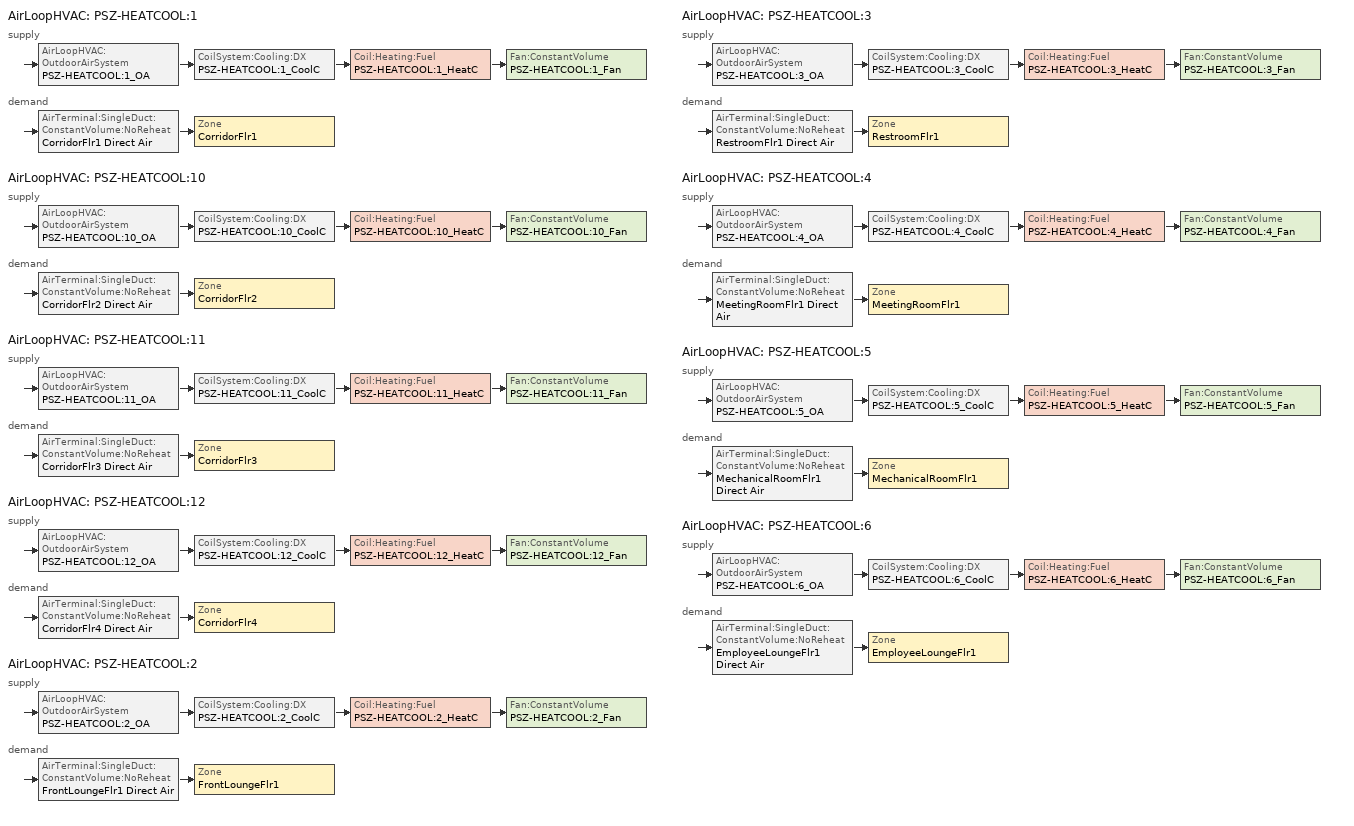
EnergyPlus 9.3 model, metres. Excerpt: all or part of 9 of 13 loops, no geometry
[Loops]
AirLoopHVAC 'PSZ-HEATCOOL:1'
 supply: AirLoopHVAC:OutdoorAirSystem 'PSZ-HEATCOOL:1_OA' > CoilSystem:Cooling:DX 'PSZ-HEATCOOL:1_CoolC' > Coil:Heating:Fuel 'PSZ-HEATCOOL:1_HeatC' > Fan:ConstantVolume 'PSZ-HEATCOOL:1_Fan'
 demand: AirTerminal:SingleDuct:ConstantVolume:NoReheat 'CorridorFlr1 Direct Air' > Zone 'CorridorFlr1'
AirLoopHVAC 'PSZ-HEATCOOL:10'
 supply: AirLoopHVAC:OutdoorAirSystem 'PSZ-HEATCOOL:10_OA' > CoilSystem:Cooling:DX 'PSZ-HEATCOOL:10_CoolC' > Coil:Heating:Fuel 'PSZ-HEATCOOL:10_HeatC' > Fan:ConstantVolume 'PSZ-HEATCOOL:10_Fan'
 demand: AirTerminal:SingleDuct:ConstantVolume:NoReheat 'CorridorFlr2 Direct Air' > Zone 'CorridorFlr2'
AirLoopHVAC 'PSZ-HEATCOOL:11'
 supply: AirLoopHVAC:OutdoorAirSystem 'PSZ-HEATCOOL:11_OA' > CoilSystem:Cooling:DX 'PSZ-HEATCOOL:11_CoolC' > Coil:Heating:Fuel 'PSZ-HEATCOOL:11_HeatC' > Fan:ConstantVolume 'PSZ-HEATCOOL:11_Fan'
 demand: AirTerminal:SingleDuct:ConstantVolume:NoReheat 'CorridorFlr3 Direct Air' > Zone 'CorridorFlr3'
AirLoopHVAC 'PSZ-HEATCOOL:12'
 supply: AirLoopHVAC:OutdoorAirSystem 'PSZ-HEATCOOL:12_OA' > CoilSystem:Cooling:DX 'PSZ-HEATCOOL:12_CoolC' > Coil:Heating:Fuel 'PSZ-HEATCOOL:12_HeatC' > Fan:ConstantVolume 'PSZ-HEATCOOL:12_Fan'
 demand: AirTerminal:SingleDuct:ConstantVolume:NoReheat 'CorridorFlr4 Direct Air' > Zone 'CorridorFlr4'
AirLoopHVAC 'PSZ-HEATCOOL:2'
 supply: AirLoopHVAC:OutdoorAirSystem 'PSZ-HEATCOOL:2_OA' > CoilSystem:Cooling:DX 'PSZ-HEATCOOL:2_CoolC' > Coil:Heating:Fuel 'PSZ-HEATCOOL:2_HeatC' > Fan:ConstantVolume 'PSZ-HEATCOOL:2_Fan'
 demand: AirTerminal:SingleDuct:ConstantVolume:NoReheat 'FrontLoungeFlr1 Direct Air' > Zone 'FrontLoungeFlr1'
AirLoopHVAC 'PSZ-HEATCOOL:3'
 supply: AirLoopHVAC:OutdoorAirSystem 'PSZ-HEATCOOL:3_OA' > CoilSystem:Cooling:DX 'PSZ-HEATCOOL:3_CoolC' > Coil:Heating:Fuel 'PSZ-HEATCOOL:3_HeatC' > Fan:ConstantVolume 'PSZ-HEATCOOL:3_Fan'
 demand: AirTerminal:SingleDuct:ConstantVolume:NoReheat 'RestroomFlr1 Direct Air' > Zone 'RestroomFlr1'
AirLoopHVAC 'PSZ-HEATCOOL:4'
 supply: AirLoopHVAC:OutdoorAirSystem 'PSZ-HEATCOOL:4_OA' > CoilSystem:Cooling:DX 'PSZ-HEATCOOL:4_CoolC' > Coil:Heating:Fuel 'PSZ-HEATCOOL:4_HeatC' > Fan:ConstantVolume 'PSZ-HEATCOOL:4_Fan'
 demand: AirTerminal:SingleDuct:ConstantVolume:NoReheat 'MeetingRoomFlr1 Direct Air' > Zone 'MeetingRoomFlr1'
AirLoopHVAC 'PSZ-HEATCOOL:5'
 supply: AirLoopHVAC:OutdoorAirSystem 'PSZ-HEATCOOL:5_OA' > CoilSystem:Cooling:DX 'PSZ-HEATCOOL:5_CoolC' > Coil:Heating:Fuel 'PSZ-HEATCOOL:5_HeatC' > Fan:ConstantVolume 'PSZ-HEATCOOL:5_Fan'
 demand: AirTerminal:SingleDuct:ConstantVolume:NoReheat 'MechanicalRoomFlr1 Direct Air' > Zone 'MechanicalRoomFlr1'
AirLoopHVAC 'PSZ-HEATCOOL:6'
 supply: AirLoopHVAC:OutdoorAirSystem 'PSZ-HEATCOOL:6_OA' > CoilSystem:Cooling:DX 'PSZ-HEATCOOL:6_CoolC' > Coil:Heating:Fuel 'PSZ-HEATCOOL:6_HeatC' > Fan:ConstantVolume 'PSZ-HEATCOOL:6_Fan'
 demand: AirTerminal:SingleDuct:ConstantVolume:NoReheat 'EmployeeLoungeFlr1 Direct Air' > Zone 'EmployeeLoungeFlr1'
[Fan:ConstantVolume] Availability Schedule=HVACOperationSchd; Pressure Rise {Pa}=622; Maximum Flow Rate {m3/s}=AUTOSIZE; Motor In Airstream Fraction=1
Name | Fan Total Efficiency | Motor Efficiency
PSZ-HEATCOOL:10_Fan; PSZ-HEATCOOL:11_Fan; PSZ-HEATCOOL:12_Fan; PSZ-HEATCOOL:1_Fan; PSZ-HEATCOOL:3_Fan; PSZ-HEATCOOL:4_Fan; PSZ-HEATCOOL:5_Fan; PSZ-HEATCOOL:6_Fan | 0.53625 | 0.825
PSZ-HEATCOOL:2_Fan | 0.546 | 0.84
[Coil:Heating:Fuel] Availability Schedule=ALWAYS_ON; Fuel Type=NaturalGas; Burner Efficiency=0.8; Nominal Capacity {W}=AUTOSIZE
PSZ-HEATCOOL:10_HeatC; PSZ-HEATCOOL:11_HeatC; PSZ-HEATCOOL:12_HeatC; PSZ-HEATCOOL:1_HeatC; PSZ-HEATCOOL:2_HeatC; PSZ-HEATCOOL:3_HeatC; PSZ-HEATCOOL:4_HeatC; PSZ-HEATCOOL:5_HeatC; PSZ-HEATCOOL:6_HeatC
[Coil:Cooling:DX:SingleSpeed] Availability Schedule=ALWAYS_ON; Gross Rated Total Cooling Capacity {W}=AUTOSIZE; Gross Rated Sensible Heat Ratio=AUTOSIZE; Rated Air Flow Rate {m3/s}=AUTOSIZE; Total Cooling Capacity Function of Temperature Curve=CoolCStandard10Ton_CapFT; Total Cooling Capacity Function of Flow Fraction Curve=CoolCStandard10Ton_CapFF; Energy Input Ratio Function of Temperature Curve=CoolCStandard10Ton_EIRFT; Energy Input Ratio Function of Flow Fraction Curve=CoolCStandard10Ton_EIRFFF; Part Load Fraction Correlation Curve=CoolCStandard10Ton_PLR
Name | Gross Rated Cooling COP {W/W}
PSZ-HEATCOOL:10_CoolC DXCoil; PSZ-HEATCOOL:11_CoolC DXCoil; PSZ-HEATCOOL:12_CoolC DXCoil; PSZ-HEATCOOL:1_CoolC DXCoil; PSZ-HEATCOOL:3_CoolC DXCoil; PSZ-HEATCOOL:4_CoolC DXCoil; PSZ-HEATCOOL:5_CoolC DXCoil; PSZ-HEATCOOL:6_CoolC DXCoil | 3.66668
PSZ-HEATCOOL:2_CoolC DXCoil | 3.50016
[Zone equipment]
CorridorFlr1: CorridorFlr1 Direct Air
CorridorFlr2: CorridorFlr2 Direct Air
CorridorFlr3: CorridorFlr3 Direct Air
CorridorFlr4: CorridorFlr4 Direct Air
EmployeeLoungeFlr1: EmployeeLoungeFlr1 Direct Air
FrontLoungeFlr1: FrontLoungeFlr1 Direct Air
FrontStairsFlr1: FrontStairsFlr1 Unit Heater
FrontStorageFlr1: FrontStorageFlr1 Unit Heater
MechanicalRoomFlr1: MechanicalRoomFlr1 Direct Air
MeetingRoomFlr1: MeetingRoomFlr1 Direct Air
RestroomFlr1: RestroomFlr1 Direct Air
[Sizing:Zone] Zone Cooling Design Supply Air Temperature Input Method=SupplyAirTemperature; Zone Cooling Design Supply Air Temperature {C}=14; Zone Heating Design Supply Air Temperature Input Method=SupplyAirTemperature; Zone Heating Design Supply Air Temperature {C}=40; Zone Cooling Design Supply Air Humidity Ratio {kgWater/kgDryAir}=0.0085; Zone Heating Design Supply Air Humidity Ratio {kgWater/kgDryAir}=0.008; Cooling Design Air Flow Method=DesignDay; Heating Design Air Flow Method=DesignDay; Account for Dedicated Outdoor Air System=No; Dedicated Outdoor Air System Control Strategy=NeutralSupplyAir; Dedicated Outdoor Air Low Setpoint Temperature for Design {C}=autosize; Dedicated Outdoor Air High Setpoint Temperature for Design {C}=autosize
Name | Design Specification Outdoor Air Object
CorridorFlr1 | SZ DSOA CorridorFlr1
CorridorFlr2 | SZ DSOA CorridorFlr2
CorridorFlr3 | SZ DSOA CorridorFlr3
CorridorFlr4 | SZ DSOA CorridorFlr4
EmployeeLoungeFlr1 | SZ DSOA EmployeeLoungeFlr1
FrontLoungeFlr1 | SZ DSOA FrontLoungeFlr1
FrontStairsFlr1 | SZ DSOA FrontStairsFlr1
FrontStorageFlr1 | SZ DSOA FrontStorageFlr1
GuestRoom415_418 | SZ DSOA GuestRoom415_418
GuestRoom419 | SZ DSOA GuestRoom419
GuestRoom420_423 | SZ DSOA GuestRoom420_423
GuestRoom424 | SZ DSOA GuestRoom424
MechanicalRoomFlr1 | SZ DSOA MechanicalRoomFlr1
MeetingRoomFlr1 | SZ DSOA MeetingRoomFlr1
RearStairsFlr4 | SZ DSOA RearStairsFlr4
RearStorageFlr4 | SZ DSOA RearStorageFlr4
RestroomFlr1 | SZ DSOA RestroomFlr1
[DesignSpecification:OutdoorAir]
Name | Outdoor Air Method | Outdoor Air Flow per Zone Floor Area {m3/s-m2} | Outdoor Air Flow per Person {m3/s-person} | Outdoor Air Flow per Zone {m3/s}
SZ DSOA CorridorFlr1; SZ DSOA CorridorFlr2; SZ DSOA CorridorFlr3; SZ DSOA CorridorFlr4; SZ DSOA MechanicalRoomFlr1 | Flow/Area | 0.00025
SZ DSOA EmployeeLoungeFlr1; SZ DSOA FrontLoungeFlr1 | Flow/Person |  | 0.008
SZ DSOA FrontStairsFlr1; SZ DSOA FrontStorageFlr1; SZ DSOA RearStairsFlr4; SZ DSOA RearStorageFlr4; SZ DSOA RestroomFlr1 | Flow/Zone
SZ DSOA GuestRoom415_418; SZ DSOA GuestRoom420_423 | Flow/Zone |  |  | 0.05664
SZ DSOA GuestRoom419; SZ DSOA GuestRoom424 | Flow/Zone |  |  | 0.01416
SZ DSOA MeetingRoomFlr1 | Flow/Person |  | 0.01
[ZoneControl:Thermostat] Control Type Schedule=Dual Zone Control Type Sched
Name | Zone or ZoneList | Control 1
CorridorFlr1 Thermostat | CorridorFlr1 | CorridorFlr1 DualSPSched
CorridorFlr2 Thermostat | CorridorFlr2 | CorridorFlr2 DualSPSched
CorridorFlr3 Thermostat | CorridorFlr3 | CorridorFlr3 DualSPSched
CorridorFlr4 Thermostat | CorridorFlr4 | CorridorFlr4 DualSPSched
EmployeeLoungeFlr1 Thermostat | EmployeeLoungeFlr1 | EmployeeLoungeFlr1 DualSPSched
FrontLoungeFlr1 Thermostat | FrontLoungeFlr1 | FrontLoungeFlr1 DualSPSched
FrontStairsFlr1 Thermostat | FrontStairsFlr1 | FrontStairsFlr1 DualSPSched
FrontStairsFlr4 Thermostat | FrontStairsFlr4 | FrontStairsFlr4 DualSPSched
FrontStorageFlr1 Thermostat | FrontStorageFlr1 | FrontStorageFlr1 DualSPSched
FrontStorageFlr4 Thermostat | FrontStorageFlr4 | FrontStorageFlr4 DualSPSched
GuestRoom401 Thermostat | GuestRoom401 | GuestRoom401 DualSPSched
GuestRoom402_405 Thermostat | GuestRoom402_405 | GuestRoom402_405 DualSPSched
GuestRoom406_408 Thermostat | GuestRoom406_408 | GuestRoom406_408 DualSPSched
GuestRoom409_412 Thermostat | GuestRoom409_412 | GuestRoom409_412 DualSPSched
GuestRoom413 Thermostat | GuestRoom413 | GuestRoom413 DualSPSched
GuestRoom414 Thermostat | GuestRoom414 | GuestRoom414 DualSPSched
GuestRoom415_418 Thermostat | GuestRoom415_418 | GuestRoom415_418 DualSPSched
GuestRoom419 Thermostat | GuestRoom419 | GuestRoom419 DualSPSched
GuestRoom420_423 Thermostat | GuestRoom420_423 | GuestRoom420_423 DualSPSched
GuestRoom424 Thermostat | GuestRoom424 | GuestRoom424 DualSPSched
MechanicalRoomFlr1 Thermostat | MechanicalRoomFlr1 | MechanicalRoomFlr1 DualSPSched
MeetingRoomFlr1 Thermostat | MeetingRoomFlr1 | MeetingRoomFlr1 DualSPSched
RearStairsFlr4 Thermostat | RearStairsFlr4 | RearStairsFlr4 DualSPSched
RearStorageFlr4 Thermostat | RearStorageFlr4 | RearStorageFlr4 DualSPSched
RestroomFlr1 Thermostat | RestroomFlr1 | RestroomFlr1 DualSPSched
[ThermostatSetpoint:DualSetpoint]
Name | Heating Setpoint Temperature Schedule | Cooling Setpoint Temperature Schedule
CorridorFlr1 DualSPSched; CorridorFlr2 DualSPSched; CorridorFlr3 DualSPSched; CorridorFlr4 DualSPSched; EmployeeLoungeFlr1 DualSPSched; FrontLoungeFlr1 DualSPSched; GuestRoom401 DualSPSched; GuestRoom402_405 DualSPSched; GuestRoom406_408 DualSPSched; GuestRoom409_412 DualSPSched; GuestRoom413 DualSPSched; GuestRoom414 DualSPSched; GuestRoom415_418 DualSPSched; GuestRoom419 DualSPSched; GuestRoom420_423 DualSPSched; GuestRoom424 DualSPSched; MechanicalRoomFlr1 DualSPSched; MeetingRoomFlr1 DualSPSched; RestroomFlr1 DualSPSched | HTGSETP_SCH | CLGSETP_SCH
FrontStairsFlr1 DualSPSched; FrontStairsFlr4 DualSPSched; FrontStorageFlr1 DualSPSched; FrontStorageFlr4 DualSPSched; RearStairsFlr4 DualSPSched; RearStorageFlr4 DualSPSched | UnitHeater_HtgSP_Sch | UnitHeater_ClgSP_Sch
[SetpointManager:SingleZone:Reheat] Control Variable=Temperature; Minimum Supply Air Temperature {C}=10; Maximum Supply Air Temperature {C}=50
Name | Control Zone | Setpoint Node or NodeList
SupAirTemp MngrCorridorFlr1 | CorridorFlr1 | PSZ-HEATCOOL:1 Supply Equipment Outlet Node
SupAirTemp MngrCorridorFlr2 | CorridorFlr2 | PSZ-HEATCOOL:10 Supply Equipment Outlet Node
SupAirTemp MngrCorridorFlr3 | CorridorFlr3 | PSZ-HEATCOOL:11 Supply Equipment Outlet Node
SupAirTemp MngrCorridorFlr4 | CorridorFlr4 | PSZ-HEATCOOL:12 Supply Equipment Outlet Node
SupAirTemp MngrEmployeeLoungeFlr1 | EmployeeLoungeFlr1 | PSZ-HEATCOOL:6 Supply Equipment Outlet Node
SupAirTemp MngrFrontLoungeFlr1 | FrontLoungeFlr1 | PSZ-HEATCOOL:2 Supply Equipment Outlet Node
SupAirTemp MngrMechanicalRoomFlr1 | MechanicalRoomFlr1 | PSZ-HEATCOOL:5 Supply Equipment Outlet Node
SupAirTemp MngrMeetingRoomFlr1 | MeetingRoomFlr1 | PSZ-HEATCOOL:4 Supply Equipment Outlet Node
SupAirTemp MngrRestroomFlr1 | RestroomFlr1 | PSZ-HEATCOOL:3 Supply Equipment Outlet Node
[Sizing:System] Type of Load to Size On=Sensible; Design Outdoor Air Flow Rate {m3/s}=AUTOSIZE; Central Heating Maximum System Air Flow Ratio=1; Preheat Design Temperature {C}=7; Preheat Design Humidity Ratio {kgWater/kgDryAir}=0.008; Precool Design Temperature {C}=12.8; Precool Design Humidity Ratio {kgWater/kgDryAir}=0.008; Central Cooling Design Supply Air Temperature {C}=12.8; Central Heating Design Supply Air Temperature {C}=40; Type of Zone Sum to Use=NonCoincident; 100% Outdoor Air in Cooling=No; 100% Outdoor Air in Heating=No; Central Cooling Design Supply Air Humidity Ratio {kgWater/kgDryAir}=0.0085; Central Heating Design Supply Air Humidity Ratio {kgWater/kgDryAir}=0.008; Cooling Supply Air Flow Rate Method=DesignDay; Heating Supply Air Flow Rate Method=DesignDay; System Outdoor Air Method=ZoneSum; Zone Maximum Outdoor Air Fraction=1; Cooling Design Capacity Method=CoolingDesignCapacity; Cooling Design Capacity {W}=autosize; Heating Design Capacity Method=HeatingDesignCapacity; Heating Design Capacity {W}=autosize; Central Cooling Capacity Control Method=OnOff
PSZ-HEATCOOL:1; PSZ-HEATCOOL:10; PSZ-HEATCOOL:11; PSZ-HEATCOOL:12; PSZ-HEATCOOL:2; PSZ-HEATCOOL:3; PSZ-HEATCOOL:4; PSZ-HEATCOOL:5; PSZ-HEATCOOL:6
[Controller:OutdoorAir] Minimum Outdoor Air Flow Rate {m3/s}=AUTOSIZE; Maximum Outdoor Air Flow Rate {m3/s}=AUTOSIZE; Economizer Control Type=NoEconomizer; Economizer Control Action Type=ModulateFlow; Economizer Maximum Limit Dry-Bulb Temperature {C}=28; Economizer Maximum Limit Enthalpy {J/kg}=64000; Economizer Minimum Limit Dry-Bulb Temperature {C}=-100; Lockout Type=NoLockout; Minimum Limit Type=FixedMinimum; Minimum Outdoor Air Schedule=MinOA_Sched
PSZ-HEATCOOL:10_OA_Controller; PSZ-HEATCOOL:11_OA_Controller; PSZ-HEATCOOL:12_OA_Controller; PSZ-HEATCOOL:1_OA_Controller; PSZ-HEATCOOL:2_OA_Controller; PSZ-HEATCOOL:3_OA_Controller; PSZ-HEATCOOL:4_OA_Controller; PSZ-HEATCOOL:5_OA_Controller; PSZ-HEATCOOL:6_OA_Controller
[AirLoopHVAC] Design Supply Air Flow Rate {m3/s}=AUTOSIZE
PSZ-HEATCOOL:1; PSZ-HEATCOOL:10; PSZ-HEATCOOL:11; PSZ-HEATCOOL:12; PSZ-HEATCOOL:2; PSZ-HEATCOOL:3; PSZ-HEATCOOL:4; PSZ-HEATCOOL:5; PSZ-HEATCOOL:6
[CoilSystem:Cooling:DX] Availability Schedule=ALWAYS_ON
Name | Cooling Coil
PSZ-HEATCOOL:10_CoolC | PSZ-HEATCOOL:10_CoolC DXCoil
PSZ-HEATCOOL:11_CoolC | PSZ-HEATCOOL:11_CoolC DXCoil
PSZ-HEATCOOL:12_CoolC | PSZ-HEATCOOL:12_CoolC DXCoil
PSZ-HEATCOOL:1_CoolC | PSZ-HEATCOOL:1_CoolC DXCoil
PSZ-HEATCOOL:2_CoolC | PSZ-HEATCOOL:2_CoolC DXCoil
PSZ-HEATCOOL:3_CoolC | PSZ-HEATCOOL:3_CoolC DXCoil
PSZ-HEATCOOL:4_CoolC | PSZ-HEATCOOL:4_CoolC DXCoil
PSZ-HEATCOOL:5_CoolC | PSZ-HEATCOOL:5_CoolC DXCoil
PSZ-HEATCOOL:6_CoolC | PSZ-HEATCOOL:6_CoolC DXCoil
[AirTerminal:SingleDuct:ConstantVolume:NoReheat] Availability Schedule=ALWAYS_ON; Maximum Air Flow Rate {m3/s}=AUTOSIZE
CorridorFlr1 Direct Air; CorridorFlr2 Direct Air; CorridorFlr3 Direct Air; CorridorFlr4 Direct Air; EmployeeLoungeFlr1 Direct Air; FrontLoungeFlr1 Direct Air; MechanicalRoomFlr1 Direct Air; MeetingRoomFlr1 Direct Air; RestroomFlr1 Direct Air
[SetpointManager:MixedAir] Control Variable=Temperature
Name | Setpoint Node or NodeList
PSZ-HEATCOOL:10_CoolC SAT Manager | PSZ-HEATCOOL:10_CoolC-PSZ-HEATCOOL:10_HeatCNode
PSZ-HEATCOOL:10_HeatC MixedAir Manager | PSZ-HEATCOOL:10_HeatC-PSZ-HEATCOOL:10_FanNode
PSZ-HEATCOOL:10_OAMixed Air Temp Manager | PSZ-HEATCOOL:10_OA-PSZ-HEATCOOL:10_CoolCNode
PSZ-HEATCOOL:11_CoolC SAT Manager | PSZ-HEATCOOL:11_CoolC-PSZ-HEATCOOL:11_HeatCNode
PSZ-HEATCOOL:11_HeatC MixedAir Manager | PSZ-HEATCOOL:11_HeatC-PSZ-HEATCOOL:11_FanNode
PSZ-HEATCOOL:11_OAMixed Air Temp Manager | PSZ-HEATCOOL:11_OA-PSZ-HEATCOOL:11_CoolCNode
PSZ-HEATCOOL:12_CoolC SAT Manager | PSZ-HEATCOOL:12_CoolC-PSZ-HEATCOOL:12_HeatCNode
PSZ-HEATCOOL:12_HeatC MixedAir Manager | PSZ-HEATCOOL:12_HeatC-PSZ-HEATCOOL:12_FanNode
PSZ-HEATCOOL:12_OAMixed Air Temp Manager | PSZ-HEATCOOL:12_OA-PSZ-HEATCOOL:12_CoolCNode
PSZ-HEATCOOL:1_CoolC SAT Manager | PSZ-HEATCOOL:1_CoolC-PSZ-HEATCOOL:1_HeatCNode
PSZ-HEATCOOL:1_HeatC MixedAir Manager | PSZ-HEATCOOL:1_HeatC-PSZ-HEATCOOL:1_FanNode
PSZ-HEATCOOL:1_OAMixed Air Temp Manager | PSZ-HEATCOOL:1_OA-PSZ-HEATCOOL:1_CoolCNode
PSZ-HEATCOOL:2_CoolC SAT Manager | PSZ-HEATCOOL:2_CoolC-PSZ-HEATCOOL:2_HeatCNode
PSZ-HEATCOOL:2_HeatC MixedAir Manager | PSZ-HEATCOOL:2_HeatC-PSZ-HEATCOOL:2_FanNode
PSZ-HEATCOOL:2_OAMixed Air Temp Manager | PSZ-HEATCOOL:2_OA-PSZ-HEATCOOL:2_CoolCNode
PSZ-HEATCOOL:3_CoolC SAT Manager | PSZ-HEATCOOL:3_CoolC-PSZ-HEATCOOL:3_HeatCNode
PSZ-HEATCOOL:3_HeatC MixedAir Manager | PSZ-HEATCOOL:3_HeatC-PSZ-HEATCOOL:3_FanNode
PSZ-HEATCOOL:3_OAMixed Air Temp Manager | PSZ-HEATCOOL:3_OA-PSZ-HEATCOOL:3_CoolCNode
PSZ-HEATCOOL:4_CoolC SAT Manager | PSZ-HEATCOOL:4_CoolC-PSZ-HEATCOOL:4_HeatCNode
PSZ-HEATCOOL:4_HeatC MixedAir Manager | PSZ-HEATCOOL:4_HeatC-PSZ-HEATCOOL:4_FanNode
PSZ-HEATCOOL:4_OAMixed Air Temp Manager | PSZ-HEATCOOL:4_OA-PSZ-HEATCOOL:4_CoolCNode
PSZ-HEATCOOL:5_CoolC SAT Manager | PSZ-HEATCOOL:5_CoolC-PSZ-HEATCOOL:5_HeatCNode
PSZ-HEATCOOL:5_HeatC MixedAir Manager | PSZ-HEATCOOL:5_HeatC-PSZ-HEATCOOL:5_FanNode
PSZ-HEATCOOL:5_OAMixed Air Temp Manager | PSZ-HEATCOOL:5_OA-PSZ-HEATCOOL:5_CoolCNode
PSZ-HEATCOOL:6_CoolC SAT Manager | PSZ-HEATCOOL:6_CoolC-PSZ-HEATCOOL:6_HeatCNode
PSZ-HEATCOOL:6_HeatC MixedAir Manager | PSZ-HEATCOOL:6_HeatC-PSZ-HEATCOOL:6_FanNode
PSZ-HEATCOOL:6_OAMixed Air Temp Manager | PSZ-HEATCOOL:6_OA-PSZ-HEATCOOL:6_CoolCNode
[Schedule:Compact]
ALWAYS_ON; HVACOperationSchd; MinOA_Sched: Through: 12/31, For: AllDays, Until: 24:00, 1
CLGSETP_SCH: Through: 12/31, For: AllDays, Until: 24:00, 24
Dual Zone Control Type Sched: Through: 12/31, For: AllDays, Until: 24:00, 4
HTGSETP_SCH: Through: 12/31, For: AllDays, Until: 24:00, 21
UnitHeater_ClgSP_Sch: Through: 12/31, For: AllDays, Until: 24:00, 40
UnitHeater_HtgSP_Sch: Through: 12/31, For: AllDays, Until: 24:00, 15.6
[Curve:Biquadratic] Minimum Value of x=17; Maximum Value of x=22; Minimum Value of y=13; Maximum Value of y=46
Name | Coefficient1 Constant | Coefficient2 x | Coefficient3 x**2 | Coefficient4 y | Coefficient5 y**2 | Coefficient6 x*y
CoolCStandard10Ton_CapFT | 0.42415 | 0.04426 | -0.00042 | 0.00333 | -0.00008 | -0.00021
CoolCStandard10Ton_EIRFT | 1.23649 | -0.02431 | 0.00057 | -0.01434 | 0.00063 | -0.00038
[Curve:Quadratic]
Name | Coefficient1 Constant | Coefficient2 x | Coefficient3 x**2 | Minimum Value of x | Maximum Value of x
CoolCStandard10Ton_CapFF | 0.77136 | 0.34053 | -0.11088 | 0.75918 | 1.13877
CoolCStandard10Ton_EIRFFF | 1.2055 | -0.32953 | 0.12308 | 0.75918 | 1.13877
CoolCStandard10Ton_PLR | 0.771 | 0.229 | 0 | 0 | 1
